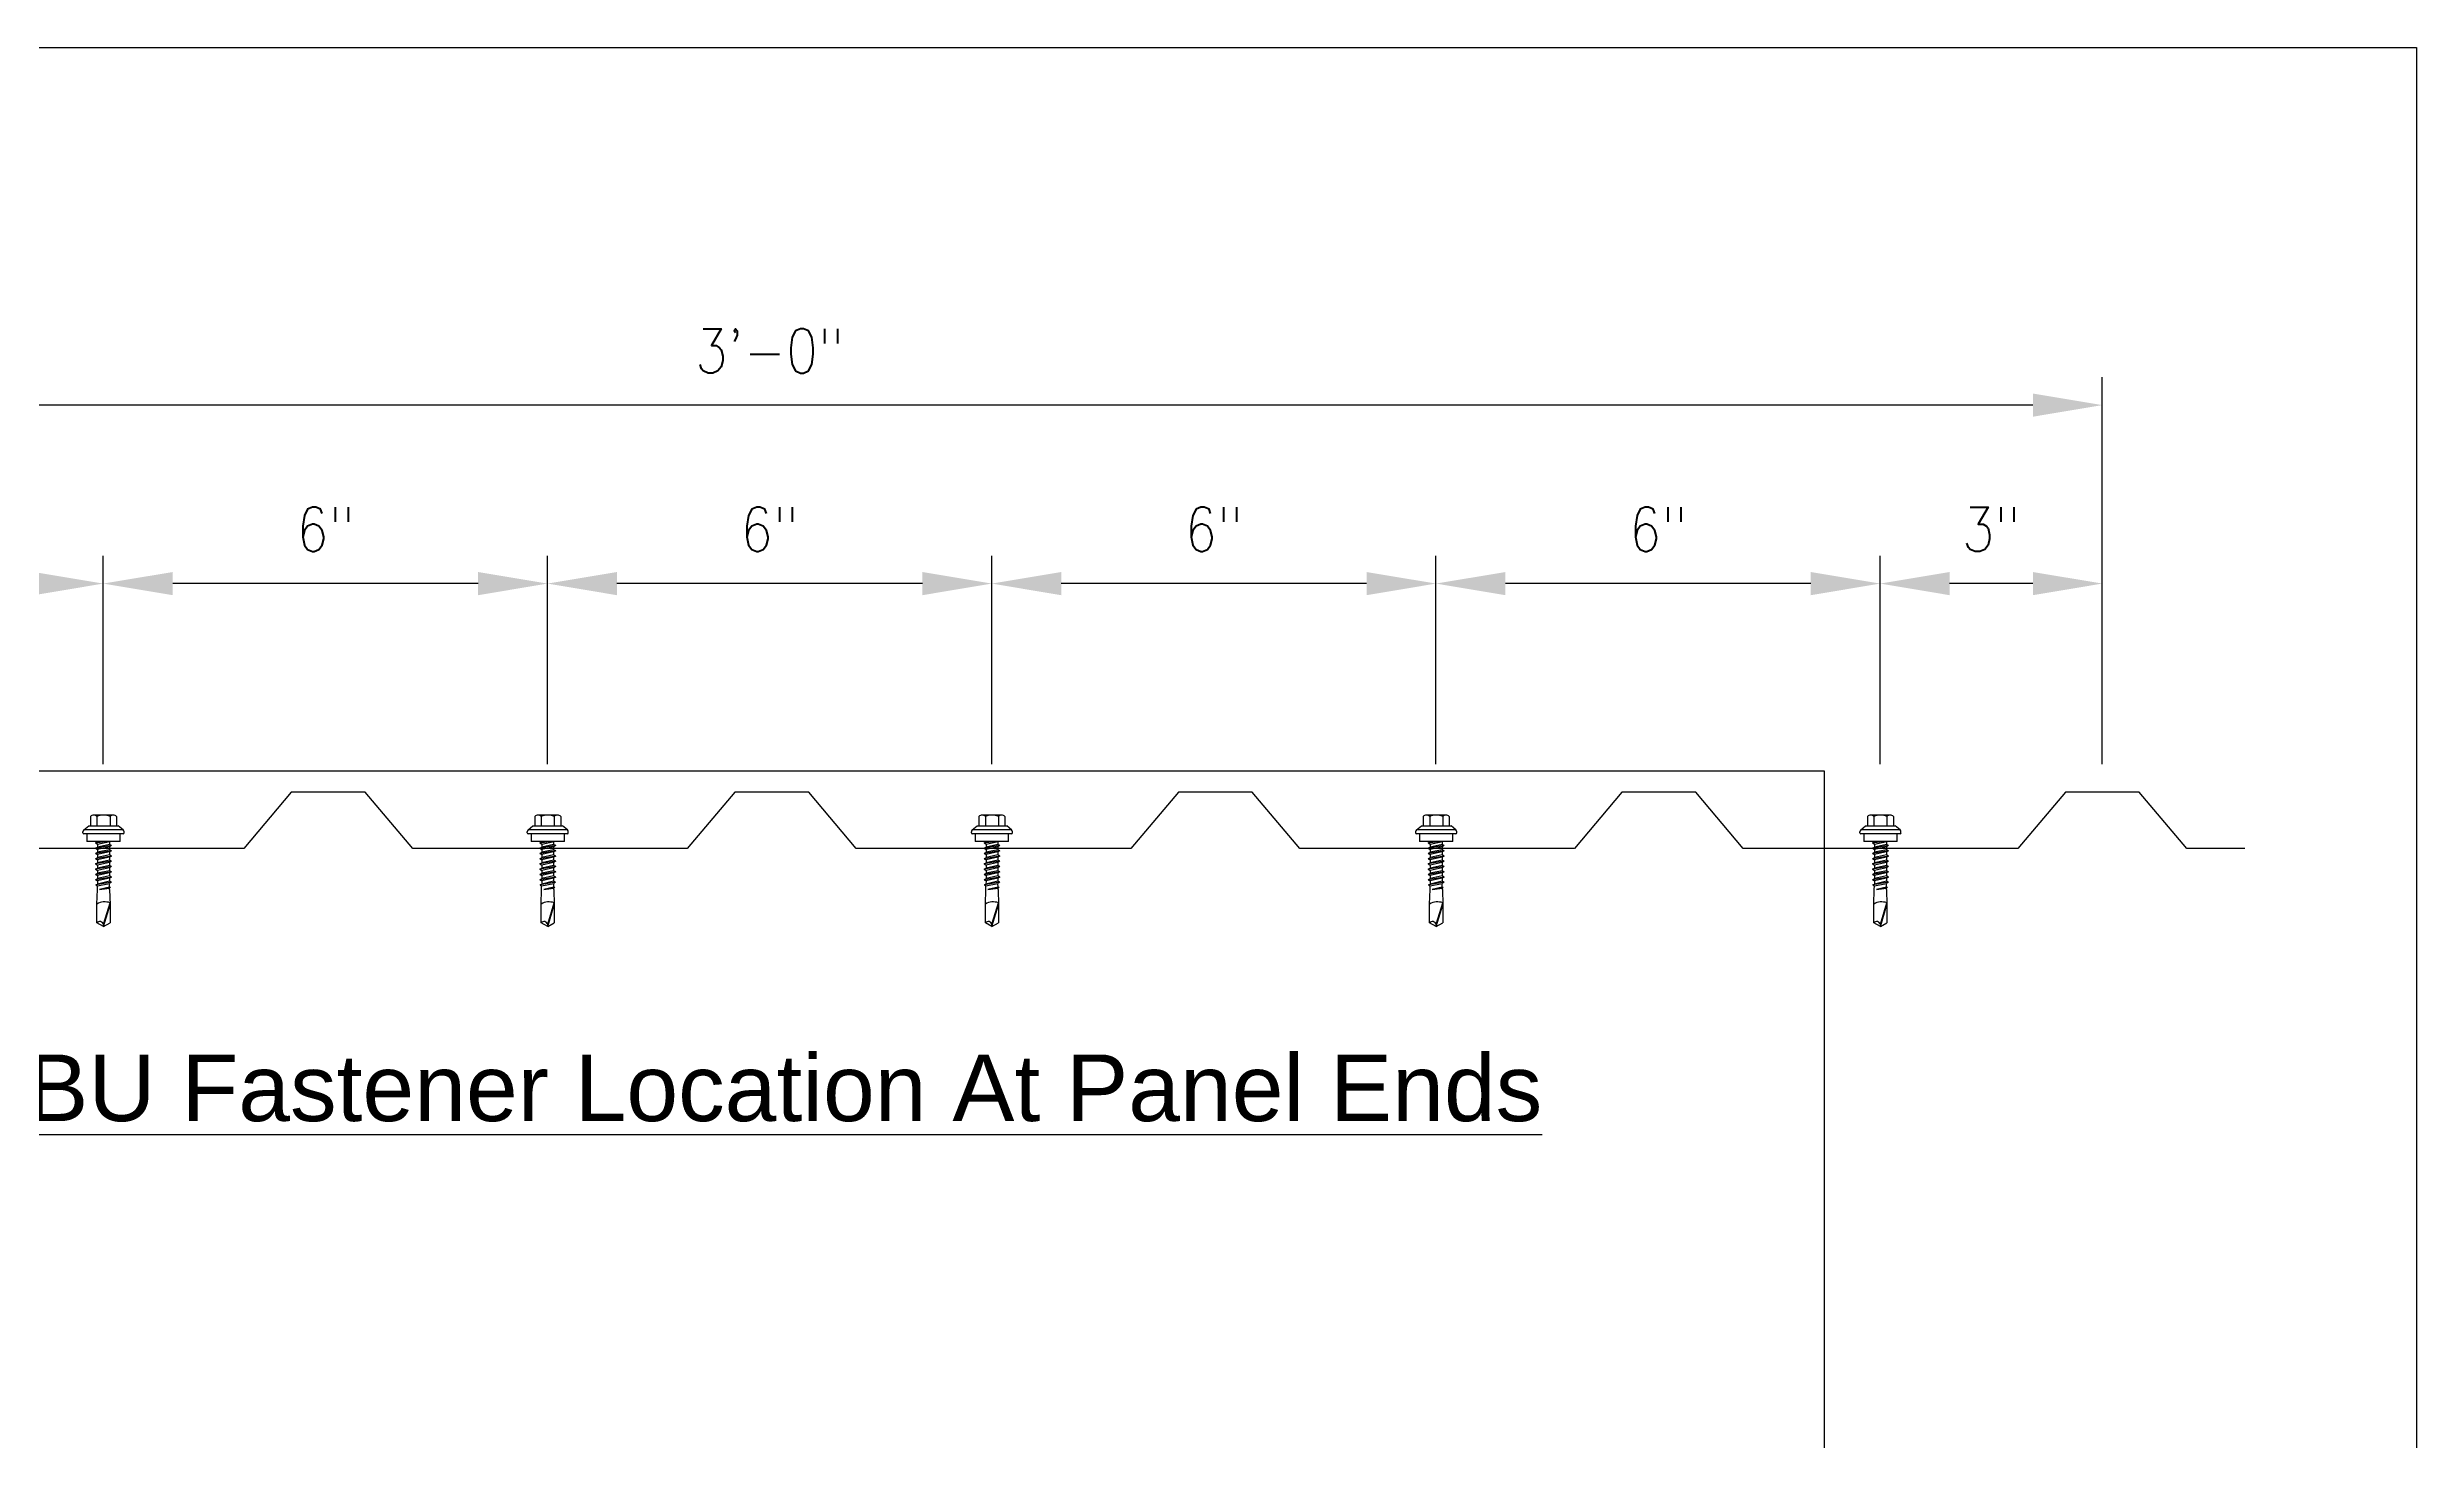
# Model space of a CAD drawing. Header units: inches. Extents: x -24 to 24, y -29.2 to 29.3.
# Drawn here: x -8 to 24, y 10.51 to 29.32 of the extents above; entities that cross this region are included whole.
import ezdxf

# ---------------------------------------------------------------- set-up
doc = ezdxf.new("R2010")
doc.units = ezdxf.units.IN
doc.header["$MEASUREMENT"] = 0
doc.layers.get('DEFPOINTS').update_dxf_attribs({"linetype": 'CONTINUOUS'})
for name, color, linetype in [('NCI_Dimensions', 3, 'CONTINUOUS'), ('NCI_Fasteners', 40, 'CONTINUOUS'), ('NCI_Panels', 152, 'CONTINUOUS')]:
    doc.layers.add(name, color=color, linetype=linetype)
for name, color, linetype, plot in [('NCI_Internal_Info', 7, 'CONTINUOUS', False), ('NCI_Internal_Info @ 4', 7, 'CONTINUOUS', False), ('NCI_Internal_Info @ 6', 7, 'CONTINUOUS', False)]:
    doc.layers.add(name, color=color, linetype=linetype, plot=plot)
doc.styles.add('NCI_Bold', font='arial.ttf')
doc.styles.add('NCI_Detail', font='simplex.shx', dxfattribs={"width": 0.85, "height": 0.1})
doc.styles.add('NCI_DetailNA', font='simplex.shx', dxfattribs={"width": 0.85})
doc.dimstyles.new('NCI_Detail', dxfattribs={"dimtxt": 0.1, "dimasz": 0.15625, "dimexe": 0.0625, "dimexo": 0.0625, "dimgap": 0.0625, "dimtad": 1, "dimdec": 4, "dimzin": 3, "dimdsep": 46, "dimlunit": 4, "dimtxsty": 'NCI_DetailNA', "dimcen": 0.125, "dimclrd": 9, "dimclre": 9, "dimadec": 3, "dimazin": 2, "dimtfac": 0.66667, "dimtdec": 4, "dimtix": 1, "dimtmove": 1, "dimatfit": 3, "dimfxl": 0.18, "dimtolj": 1, "dimtzin": 0, "dimlwd": 25, "dimlwe": 25, "dimarcsym": 0})

# ---------------------------------------------------------------- blocks, each defined once
blk = doc.blocks.new('DetailOutline8511-2')
at = {"layer": 'NCI_Internal_Info'}
blk.add_lwpolyline([(-4, 4.8866), (4, 4.8866), (4, -4.8646), (-4, -4.8646)], close=True, dxfattribs=at)
blk = doc.blocks.new('*U45')
at = {"layer": 'NCI_Internal_Info @ 4', "xscale": 4, "yscale": 4, "zscale": 4}
blk.add_blockref('DetailOutline8511-2', (0, 0), dxfattribs=at)
at = {"layer": 'NCI_Internal_Info @ 6', "xscale": 6, "yscale": 6, "zscale": 6}
blk.add_blockref('DetailOutline8511-2', (0, 0), dxfattribs=at)
blk = doc.blocks.new('*D26')
at = {"layer": 'DEFPOINTS', "color": 0, "transparency": 16777216}
for p in [(16.755, 22.077), (16.755, 19.261), (19.755, 19.261)]:
    blk.add_point(p, dxfattribs=at)
at = {"layer": 'NCI_Dimensions', "color": 9, "lineweight": 25, "transparency": 16777216}
for p, q in [((16.755, 19.636), (16.755, 22.452)), ((19.755, 19.636), (19.755, 22.452)), ((18.818, 22.077), (17.693, 22.077))]:
    blk.add_line(p, q, dxfattribs=at)
at = {"layer": 'NCI_Dimensions', "color": 9, "transparency": 16777216}
for points in [[(17.693, 22.233), (17.693, 21.92), (16.755, 22.077)], [(18.818, 22.233), (18.818, 21.92), (19.755, 22.077)]]:
    blk.add_solid(points, dxfattribs=at)
at = {"layer": 'NCI_Dimensions', "color": 0, "transparency": 16777216, "insert": (18.255, 22.809), "char_height": 0.6, "attachment_point": 5, "style": 'NCI_DetailNA'}
blk.add_mtext('\\A1;3"', dxfattribs=at)
blk = doc.blocks.new('*D27')
at = {"layer": 'DEFPOINTS', "color": 0, "transparency": 16777216}
for p in [(10.755, 22.077), (10.755, 19.261), (16.755, 19.261)]:
    blk.add_point(p, dxfattribs=at)
at = {"layer": 'NCI_Dimensions', "color": 9, "lineweight": 25, "transparency": 16777216}
for p, q in [((10.755, 19.636), (10.755, 22.452)), ((16.755, 19.636), (16.755, 22.452)), ((15.818, 22.077), (11.693, 22.077))]:
    blk.add_line(p, q, dxfattribs=at)
at = {"layer": 'NCI_Dimensions', "color": 9, "transparency": 16777216}
for points in [[(11.693, 22.233), (11.693, 21.92), (10.755, 22.077)], [(15.818, 22.233), (15.818, 21.92), (16.755, 22.077)]]:
    blk.add_solid(points, dxfattribs=at)
at = {"layer": 'NCI_Dimensions', "color": 0, "transparency": 16777216, "insert": (13.755, 22.809), "char_height": 0.6, "attachment_point": 5, "style": 'NCI_DetailNA'}
blk.add_mtext('\\A1;6"', dxfattribs=at)
blk = doc.blocks.new('*D28')
at = {"layer": 'DEFPOINTS', "color": 0, "transparency": 16777216}
for p in [(4.755, 22.077), (4.755, 19.261), (10.755, 19.261)]:
    blk.add_point(p, dxfattribs=at)
at = {"layer": 'NCI_Dimensions', "color": 9, "lineweight": 25, "transparency": 16777216}
for p, q in [((4.755, 19.636), (4.755, 22.452)), ((10.755, 19.636), (10.755, 22.452)), ((9.818, 22.077), (5.693, 22.077))]:
    blk.add_line(p, q, dxfattribs=at)
at = {"layer": 'NCI_Dimensions', "color": 9, "transparency": 16777216}
for points in [[(5.693, 22.233), (5.693, 21.92), (4.755, 22.077)], [(9.818, 22.233), (9.818, 21.92), (10.755, 22.077)]]:
    blk.add_solid(points, dxfattribs=at)
at = {"layer": 'NCI_Dimensions', "color": 0, "transparency": 16777216, "insert": (7.755, 22.809), "char_height": 0.6, "attachment_point": 5, "style": 'NCI_DetailNA'}
blk.add_mtext('\\A1;6"', dxfattribs=at)
blk = doc.blocks.new('*D29')
at = {"layer": 'DEFPOINTS', "color": 0, "transparency": 16777216}
for p in [(-1.245, 22.077), (-1.245, 19.261), (4.755, 19.261)]:
    blk.add_point(p, dxfattribs=at)
at = {"layer": 'NCI_Dimensions', "color": 9, "lineweight": 25, "transparency": 16777216}
for p, q in [((-1.245, 19.636), (-1.245, 22.452)), ((4.755, 19.636), (4.755, 22.452)), ((3.818, 22.077), (-0.307, 22.077))]:
    blk.add_line(p, q, dxfattribs=at)
at = {"layer": 'NCI_Dimensions', "color": 9, "transparency": 16777216}
for points in [[(-0.307, 22.233), (-0.307, 21.92), (-1.245, 22.077)], [(3.818, 22.233), (3.818, 21.92), (4.755, 22.077)]]:
    blk.add_solid(points, dxfattribs=at)
at = {"layer": 'NCI_Dimensions', "color": 0, "transparency": 16777216, "insert": (1.755, 22.809), "char_height": 0.6, "attachment_point": 5, "style": 'NCI_DetailNA'}
blk.add_mtext('\\A1;6"', dxfattribs=at)
blk = doc.blocks.new('*D30')
at = {"layer": 'DEFPOINTS', "color": 0, "transparency": 16777216}
for p in [(-7.245, 22.077), (-7.245, 19.261), (-1.245, 19.261)]:
    blk.add_point(p, dxfattribs=at)
at = {"layer": 'NCI_Dimensions', "color": 9, "lineweight": 25, "transparency": 16777216}
for p, q in [((-7.245, 19.636), (-7.245, 22.452)), ((-1.245, 19.636), (-1.245, 22.452)), ((-2.182, 22.077), (-6.307, 22.077))]:
    blk.add_line(p, q, dxfattribs=at)
at = {"layer": 'NCI_Dimensions', "color": 9, "transparency": 16777216}
for points in [[(-6.307, 22.233), (-6.307, 21.92), (-7.245, 22.077)], [(-2.182, 22.233), (-2.182, 21.92), (-1.245, 22.077)]]:
    blk.add_solid(points, dxfattribs=at)
at = {"layer": 'NCI_Dimensions', "color": 0, "transparency": 16777216, "insert": (-4.245, 22.809), "char_height": 0.6, "attachment_point": 5, "style": 'NCI_DetailNA'}
blk.add_mtext('\\A1;6"', dxfattribs=at)
blk = doc.blocks.new('*D31')
at = {"layer": 'DEFPOINTS', "color": 0, "transparency": 16777216}
for p in [(-13.245, 22.077), (-13.245, 19.261), (-7.245, 19.261)]:
    blk.add_point(p, dxfattribs=at)
at = {"layer": 'NCI_Dimensions', "color": 9, "lineweight": 25, "transparency": 16777216}
for p, q in [((-13.245, 19.636), (-13.245, 22.452)), ((-7.245, 19.636), (-7.245, 22.452)), ((-8.182, 22.077), (-12.307, 22.077))]:
    blk.add_line(p, q, dxfattribs=at)
at = {"layer": 'NCI_Dimensions', "color": 9, "transparency": 16777216}
for points in [[(-12.307, 22.233), (-12.307, 21.92), (-13.245, 22.077)], [(-8.182, 22.233), (-8.182, 21.92), (-7.245, 22.077)]]:
    blk.add_solid(points, dxfattribs=at)
at = {"layer": 'NCI_Dimensions', "color": 0, "transparency": 16777216, "insert": (-10.245, 22.809), "char_height": 0.6, "attachment_point": 5, "style": 'NCI_DetailNA'}
blk.add_mtext('\\A1;6"', dxfattribs=at)
blk = doc.blocks.new('*D33')
at = {"layer": 'DEFPOINTS', "color": 0, "transparency": 16777216}
for p in [(-16.245, 24.488), (-16.245, 19.636), (19.755, 19.636)]:
    blk.add_point(p, dxfattribs=at)
at = {"layer": 'NCI_Dimensions', "color": 9, "lineweight": 25, "transparency": 16777216}
for p, q in [((-16.245, 20.011), (-16.245, 24.863)), ((19.755, 20.011), (19.755, 24.863)), ((18.818, 24.488), (-15.307, 24.488))]:
    blk.add_line(p, q, dxfattribs=at)
at = {"layer": 'NCI_Dimensions', "color": 9, "transparency": 16777216}
for points in [[(-15.307, 24.644), (-15.307, 24.331), (-16.245, 24.488)], [(18.818, 24.644), (18.818, 24.331), (19.755, 24.488)]]:
    blk.add_solid(points, dxfattribs=at)
at = {"layer": 'NCI_Dimensions', "color": 0, "transparency": 16777216, "insert": (1.755, 25.22), "char_height": 0.6, "attachment_point": 5, "style": 'NCI_DetailNA'}
blk.add_mtext('\\A1;3\'-0"', dxfattribs=at)
blk = doc.blocks.new('#17A')
at = {"layer": 'NCI_Fasteners', "linetype": 'Continuous', "ltscale": 2}
for p, q in [((-0.176, 0.336), (-0.176, 0.21)), ((0.132, 0.355), (-0.132, 0.355)), ((-0.088, 0.336), (-0.088, 0.21)), ((0.088, 0.336), (0.088, 0.21)), ((0.176, 0.336), (0.176, 0.21)), ((-0.277, 0.116), (-0.277, 0.131)), ((-0.266, 0.154), (-0.2, 0.21)), ((0.266, 0.154), (-0.266, 0.154)), ((0.266, 0.1), (-0.266, 0.1)), ((-0.225, 0.1), (-0.225, 0)), ((0.225, 0), (-0.225, 0)), ((-0.2, 0.21), (0.2, 0.21)), ((-0.107, -0.021), (0.019, 0)), ((-0.08, -0.005), (-0.08, 0)), ((-0.08, -0.005), (-0.057, 0)), ((-0.08, -0.037), (0.085, 0)), ((0.266, 0.154), (0.2, 0.21)), ((0.225, 0), (0.225, 0.1)), ((0.277, 0.116), (0.277, 0.131)), ((-0.107, -0.021), (-0.08, -0.005)), ((-0.107, -0.021), (-0.08, -0.037)), ((0.108, -0.056), (-0.107, -0.092)), ((-0.107, -0.092), (-0.08, -0.076)), ((-0.107, -0.092), (-0.08, -0.108)), ((0.108, -0.127), (-0.107, -0.163)), ((-0.107, -0.163), (-0.08, -0.147)), ((-0.107, -0.163), (-0.08, -0.179)), ((0.108, -0.198), (-0.107, -0.234)), ((-0.107, -0.234), (-0.08, -0.218)), ((-0.107, -0.234), (-0.08, -0.25)), ((0.108, -0.269), (-0.107, -0.305)), ((-0.107, -0.305), (-0.08, -0.289)), ((-0.107, -0.305), (-0.08, -0.321)), ((-0.08, -0.037), (-0.08, -0.076)), ((0.08, -0.041), (-0.08, -0.076)), ((0.08, -0.072), (-0.08, -0.108)), ((-0.08, -0.108), (-0.08, -0.147)), ((0.08, -0.112), (-0.08, -0.147)), ((0.08, -0.143), (-0.08, -0.179)), ((-0.08, -0.179), (-0.08, -0.218)), ((0.08, -0.183), (-0.08, -0.218)), ((0.08, -0.214), (-0.08, -0.25)), ((-0.08, -0.25), (-0.08, -0.289)), ((0.08, -0.254), (-0.08, -0.289)), ((0.08, -0.285), (-0.08, -0.321)), ((0.08, -0.001), (0.08, -0.041)), ((0.108, -0.056), (0.08, -0.041)), ((0.108, -0.056), (0.08, -0.072)), ((0.08, -0.072), (0.08, -0.112)), ((0.108, -0.127), (0.08, -0.112)), ((0.108, -0.127), (0.08, -0.143)), ((0.08, -0.143), (0.08, -0.183)), ((0.108, -0.198), (0.08, -0.183)), ((0.108, -0.198), (0.08, -0.214)), ((0.08, -0.214), (0.08, -0.254)), ((0.108, -0.269), (0.08, -0.254)), ((0.108, -0.269), (0.08, -0.285)), ((0.08, -0.285), (0.08, -0.325)), ((0.108, -0.34), (-0.107, -0.376)), ((-0.107, -0.376), (-0.08, -0.36)), ((-0.107, -0.376), (-0.08, -0.392)), ((0.108, -0.411), (-0.107, -0.447)), ((-0.107, -0.447), (-0.08, -0.431)), ((-0.107, -0.447), (-0.08, -0.463)), ((0.108, -0.482), (-0.107, -0.518)), ((-0.107, -0.518), (-0.08, -0.502)), ((-0.107, -0.518), (-0.08, -0.534)), ((-0.103, -0.588), (-0.081, -0.576)), ((-0.103, -0.588), (-0.082, -0.601)), ((0.107, -0.553), (-0.101, -0.588)), ((-0.083, -0.65), (-0.082, -0.601)), ((-0.082, -0.601), (0.081, -0.568)), ((-0.08, -0.534), (-0.081, -0.576)), ((0.08, -0.538), (-0.081, -0.576)), ((-0.08, -0.321), (-0.08, -0.36)), ((0.08, -0.325), (-0.08, -0.36)), ((0.08, -0.356), (-0.08, -0.392)), ((-0.08, -0.392), (-0.08, -0.431)), ((0.08, -0.396), (-0.08, -0.431)), ((0.08, -0.427), (-0.08, -0.463)), ((-0.08, -0.463), (-0.08, -0.502)), ((0.08, -0.467), (-0.08, -0.502)), ((0.08, -0.498), (-0.08, -0.534)), ((0.082, -0.617), (-0.054, -0.65)), ((0.096, -0.624), (-0.054, -0.65)), ((-0.054, -0.65), (0.083, -0.632)), ((0.108, -0.34), (0.08, -0.325)), ((0.108, -0.34), (0.08, -0.356)), ((0.08, -0.356), (0.08, -0.396)), ((0.108, -0.411), (0.08, -0.396)), ((0.108, -0.411), (0.08, -0.427)), ((0.08, -0.427), (0.08, -0.467)), ((0.108, -0.482), (0.08, -0.467)), ((0.108, -0.482), (0.08, -0.498)), ((0.08, -0.498), (0.08, -0.538)), ((0.107, -0.553), (0.08, -0.538)), ((0.107, -0.553), (0.081, -0.568)), ((0.082, -0.617), (0.081, -0.568)), ((0.096, -0.624), (0.082, -0.617)), ((0.096, -0.624), (0.083, -0.632)), ((0.083, -0.65), (0.083, -0.632)), ((-0.089, -0.847), (-0.083, -0.65)), ((-0.089, -1.099), (-0.089, -0.847)), ((0, -1.12), (0.088, -0.831)), ((0, -1.15), (0.088, -0.859)), ((0.083, -0.65), (0.088, -0.859)), ((0.088, -0.859), (0.088, -1.099)), ((0, -1.15), (-0.089, -1.099)), ((0, -1.15), (0.088, -1.099)), ((0, -1.15), (0, -1.12))]:
    blk.add_line(p, q, dxfattribs=at)
for centre, radius, start, end in [((-0.132, 0.296), 0.0592, 41.9753, 138.0247), ((0, 0.148), 0.207, 64.8855, 115.1145), ((0.132, 0.296), 0.0592, 41.9753, 138.0247), ((-0.251, 0.132), 0.0263, 123.1251, 181.7405), ((-0.262, 0.116), 0.016, 178.3563, 255.1998), ((0.251, 0.132), 0.0263, 358.2595, 56.8749), ((0.262, 0.116), 0.016, 284.8002, 1.6437), ((0.016, -1.019), 0.202, 69.201, 121.2417), ((-0.051, -1.136), 0.0532, 18.1645, 135.4057)]:
    blk.add_arc(centre, radius, start, end, dxfattribs=at)
at = {"layer": 'DEFPOINTS', "style": 'NCI_Detail', "width": 0.85, "flags": 1}
for tag, p in [('SPACING', (0.411, 0.052)), ('BDESC', (0.411, 0.155)), ('PARTID', (0.411, 0.121)), ('PARTNO', (0.411, 0.087)), ('LINFT', (0.411, 0.018)), ('FINISH', (0.411, -0.016)), ('GAGE', (0.411, -0.05))]:
    blk.add_attdef(tag, p, '', height=0.02, dxfattribs=at)

msp = doc.modelspace()

# ---------------------------------------------------------------- linework, layer by layer
at = {"layer": 'NCI_Panels'}
msp.add_lwpolyline([(21.68101, 18.49638), (20.89637, 18.49638), (20.25461, 19.2612), (19.25622, 19.2612), (18.61446, 18.49638), (14.90599, 18.49638), (14.26423, 19.2612), (13.26583, 19.2612), (12.62407, 18.49638), (8.9156, 18.49638), (8.27384, 19.2612), (7.27545, 19.2612), (6.63369, 18.49638), (2.92522, 18.49638), (2.28346, 19.2612), (1.28506, 19.2612), (0.6433, 18.49638), (-3.06517, 18.49638), (-3.70693, 19.2612), (-4.70532, 19.2612), (-5.34708, 18.49638), (-9.05555, 18.49638)], dxfattribs=at)

# ---------------------------------------------------------------- block references
at = {"layer": 'NCI_Fasteners'}
for p in [(-7.24206, 18.59456), (-1.24206, 18.59456), (4.75794, 18.59456), (10.75794, 18.59456), (16.75794, 18.59456)]:
    msp.add_blockref('#17A', p, dxfattribs=at)
at = {"layer": 'NCI_Internal_Info'}
msp.add_blockref('*U45', (0, 0), dxfattribs=at)

# ---------------------------------------------------------------- texts
at = {"layer": 'NCI_Dimensions', "style": 'NCI_Bold'}
msp.add_text('%%UPBU Fastener Location At Panel Ends', height=0.9, dxfattribs=at).set_placement((-9.12357, 14.81583))

# ---------------------------------------------------------------- dimensions: what is measured, and where the dimension line sits
at = {"layer": 'NCI_Dimensions'}
for base, p1, p2, picture, middle in [((-16.24458, 24.48763), (19.75542, 19.6362), (-16.24458, 19.6362), '*D33', (1.75542, 25.21977)), ((-13.24458, 22.07651), (-7.24458, 19.2612), (-13.24458, 19.2612), '*D31', (-10.24458, 22.80865)), ((-7.24458, 22.07651), (-1.24458, 19.2612), (-7.24458, 19.2612), '*D30', (-4.24458, 22.80865)), ((-1.24458, 22.07651), (4.75542, 19.2612), (-1.24458, 19.2612), '*D29', (1.75542, 22.80865)), ((4.75542, 22.07651), (10.75542, 19.2612), (4.75542, 19.2612), '*D28', (7.75542, 22.80865)), ((10.75542, 22.07651), (16.75542, 19.2612), (10.75542, 19.2612), '*D27', (13.75542, 22.80865)), ((16.75542, 22.07651), (19.75542, 19.2612), (16.75542, 19.2612), '*D26', (18.25542, 22.80865))]:
    dim = msp.add_linear_dim(base=base, p1=p1, p2=p2, angle=180, dimstyle='NCI_Detail', dxfattribs=at)
    dim.commit()
    dim.dimension.update_dxf_attribs({"geometry": picture, "text_midpoint": middle})

doc.saveas('drawing.dxf')
